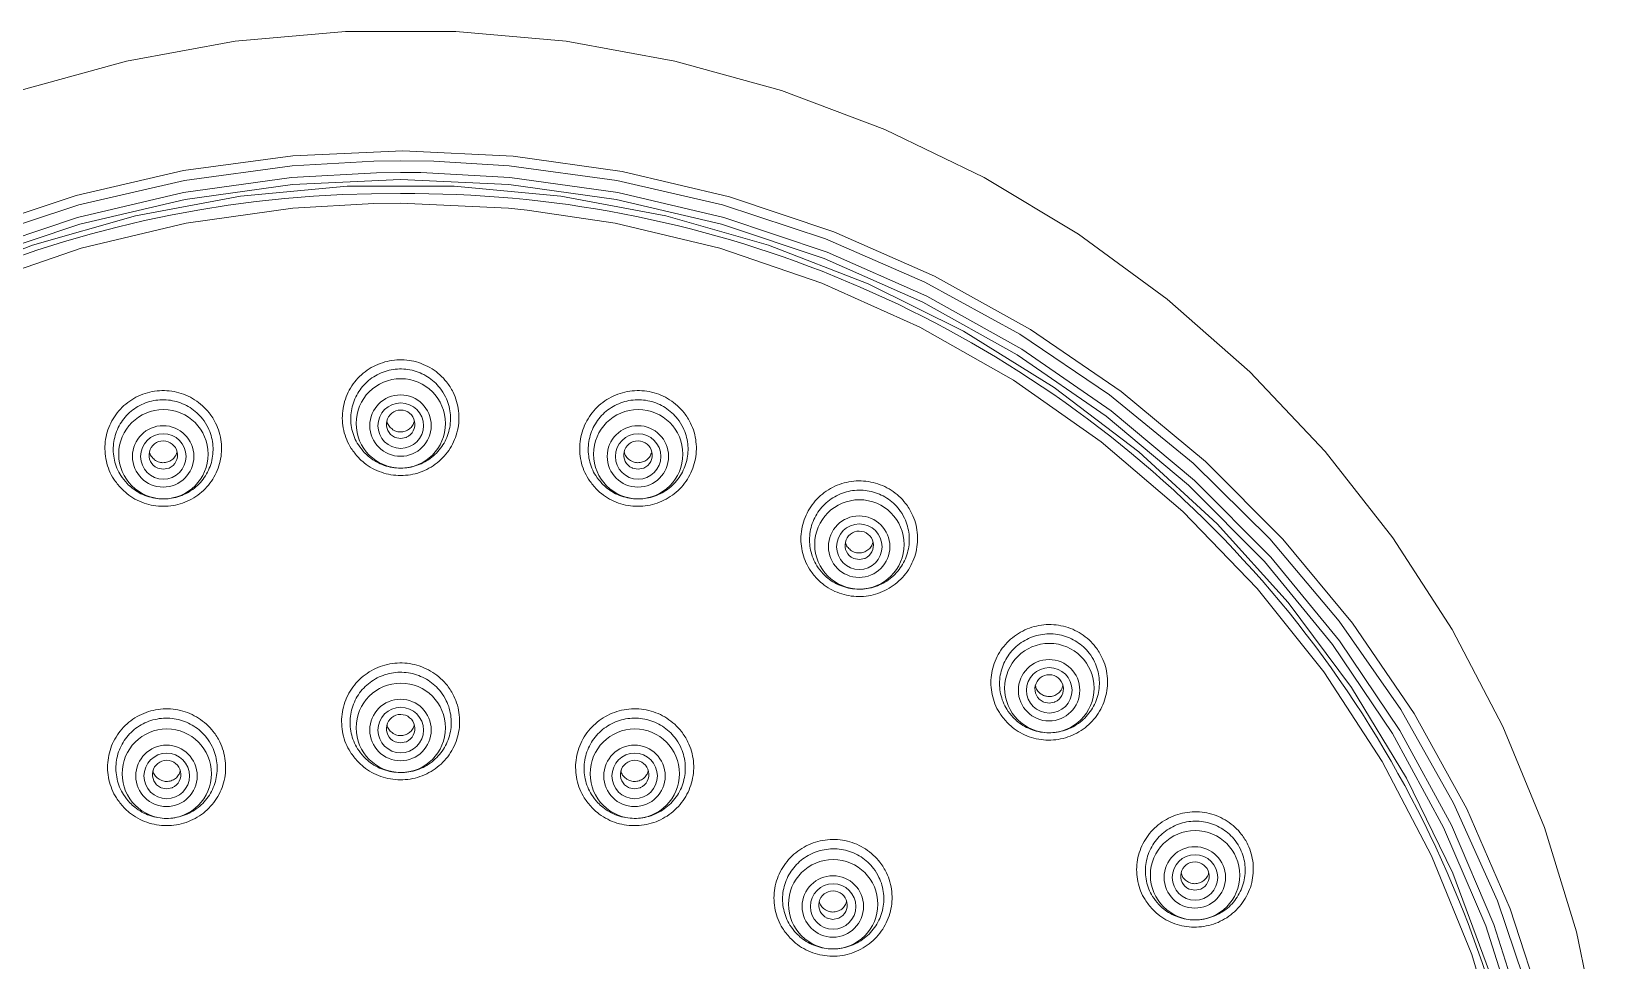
# Model space of a CAD drawing. Extents: x 1944 to 4044, y -46 to 2924.
# Drawn here: x 2703 to 2757.8, y 1516.2 to 1548.7 of the extents above; entities that cross this region are included whole.
import ezdxf

# ---------------------------------------------------------------- set-up
doc = ezdxf.new("R2010")
doc.units = 0
doc.header["$LTSCALE"] = 23.1
doc.layers.get('0').update_dxf_attribs({"linetype": 'CONTINUOUS'})

# ---------------------------------------------------------------- blocks, each defined once
blk = doc.blocks.new('A$C7AF3309A')
at = {"color": 8, "linetype": 'Continuous', "lineweight": 15}
blk.add_line((434, 1128.554), (433.062, 1128.543), dxfattribs=at)
at = {"color": 7, "linetype": 'Continuous', "lineweight": 15, "flags": 128}
for points in [[(475.929, 1099.322), (475.152, 1103.057), (474.031, 1106.707), (472.578, 1110.24), (470.804, 1113.629), (468.724, 1116.845), (466.355, 1119.86), (463.717, 1122.65), (460.832, 1125.192), (457.724, 1127.465), (454.418, 1129.45), (450.943, 1131.129), (447.326, 1132.49), (443.599, 1133.52), (439.792, 1134.212), (435.937, 1134.56), (432.065, 1134.56), (428.21, 1134.213), (424.403, 1133.521), (420.676, 1132.49)], [(418.987, 1127.608), (422.646, 1128.818), (426.403, 1129.687), (430.226, 1130.209), (434.082, 1130.378), (437.937, 1130.194), (441.758, 1129.657), (445.511, 1128.773), (449.165, 1127.549), (452.688, 1125.996), (456.049, 1124.127), (459.218, 1121.958), (462.169, 1119.509), (464.876, 1116.8), (467.316, 1113.854), (469.467, 1110.699), (471.311, 1107.36), (472.832, 1103.866), (474.016, 1100.249)], [(433.059, 1130.023), (430.201, 1129.861), (426.435, 1129.343), (422.734, 1128.486), (419.128, 1127.296), (415.65, 1125.783), (412.328, 1123.961), (409.191, 1121.845), (406.266, 1119.453), (403.577, 1116.805), (401.148, 1113.924), (398.999, 1110.834), (397.148, 1107.563), (395.613, 1104.137), (394.404, 1100.587), (393.534, 1096.941), (393.008, 1093.233), (392.833, 1089.492), (393.008, 1085.751), (393.534, 1082.042), (394.404, 1078.397), (395.613, 1074.847)], [(472.387, 1074.847), (473.595, 1078.397), (474.466, 1082.042), (474.991, 1085.751), (475.167, 1089.492), (474.991, 1093.233), (474.466, 1096.941), (473.595, 1100.587), (472.387, 1104.137), (470.851, 1107.563), (469.001, 1110.834), (466.852, 1113.924), (464.423, 1116.805), (461.734, 1119.453), (458.809, 1121.845), (455.671, 1123.961), (452.35, 1125.783), (448.871, 1127.296), (445.266, 1128.486), (441.564, 1129.343), (437.798, 1129.861), (435.164, 1130.017)], [(434.704, 1129.619), (437.816, 1129.448), (441.598, 1128.921), (445.314, 1128.047), (448.93, 1126.834), (452.416, 1125.293), (455.739, 1123.437), (458.871, 1121.284), (461.785, 1118.85), (464.454, 1116.159), (466.856, 1113.233), (468.969, 1110.099), (470.775, 1106.784), (472.258, 1103.316), (473.404, 1099.727), (474.204, 1096.049), (474.651, 1092.312), (474.74, 1088.551), (474.472, 1084.798), (473.848, 1081.087), (472.873, 1077.449), (471.558, 1073.917)], [(396.442, 1073.917), (395.126, 1077.449), (394.152, 1081.087), (393.528, 1084.798), (393.259, 1088.551), (393.349, 1092.312), (393.795, 1096.049), (394.596, 1099.727), (395.742, 1103.316), (397.225, 1106.784), (399.03, 1110.099), (401.144, 1113.233), (403.545, 1116.159), (406.215, 1118.85), (409.128, 1121.284), (412.261, 1123.437), (415.584, 1125.293), (419.069, 1126.834), (422.685, 1128.047), (426.401, 1128.921), (430.184, 1129.448), (433.152, 1129.616)], [(434, 1129.381), (430.212, 1129.206), (426.457, 1128.683), (422.769, 1127.815), (419.179, 1126.611), (415.72, 1125.082), (412.421, 1123.24), (409.312, 1121.102), (406.419, 1118.686), (403.77, 1116.015), (401.385, 1113.111), (399.288, 1109.999), (397.495, 1106.708), (396.024, 1103.267), (394.886, 1099.704), (394.091, 1096.053), (393.648, 1092.344), (393.559, 1088.61), (393.826, 1084.885), (394.445, 1081.2), (395.412, 1077.589), (396.719, 1074.083)], [(471.281, 1074.083), (472.587, 1077.589), (473.554, 1081.2), (474.174, 1084.885), (474.44, 1088.61), (474.352, 1092.344), (473.908, 1096.053), (473.114, 1099.704), (471.976, 1103.267), (470.504, 1106.708), (468.712, 1109.999), (466.614, 1113.111), (464.23, 1116.015), (461.58, 1118.686), (458.688, 1121.102), (455.579, 1123.24), (452.28, 1125.082), (448.821, 1126.611), (445.231, 1127.815), (441.542, 1128.683), (437.788, 1129.206), (434, 1129.381)], [(473.952, 1089.839), (473.941, 1090.762), (473.677, 1094.441), (473.066, 1098.08), (472.11, 1101.646), (470.82, 1105.109), (469.207, 1108.437), (467.283, 1111.602), (465.068, 1114.576), (462.579, 1117.332), (459.839, 1119.847), (456.873, 1122.098), (453.705, 1124.066), (450.364, 1125.732), (446.879, 1127.084), (443.281, 1128.108), (439.601, 1128.795), (435.872, 1129.141), (432.127, 1129.141), (428.398, 1128.795), (424.719, 1128.108), (421.121, 1127.084), (417.636, 1125.732)], [(433.062, 1128.543), (430.229, 1128.377), (426.493, 1127.848), (422.824, 1126.971), (419.257, 1125.755), (415.823, 1124.211), (412.554, 1122.352), (409.479, 1120.196), (406.627, 1117.761), (404.022, 1115.071), (401.688, 1112.149), (399.647, 1109.021), (397.918, 1105.717), (396.515, 1102.266), (395.451, 1098.699), (394.737, 1095.049), (394.378, 1091.348), (394.378, 1087.631), (394.737, 1083.93), (395.451, 1080.28), (396.515, 1076.713), (397.918, 1073.262)], [(470.082, 1073.262), (471.485, 1076.713), (472.548, 1080.28), (473.263, 1083.93), (473.622, 1087.631), (473.622, 1091.348), (473.263, 1095.049), (472.548, 1098.699), (471.485, 1102.266), (470.082, 1105.717), (468.352, 1109.021), (466.311, 1112.149), (463.978, 1115.071), (461.373, 1117.761), (458.52, 1120.196), (455.445, 1122.352), (452.176, 1124.211), (448.742, 1125.755), (445.175, 1126.971), (441.507, 1127.848), (438.433, 1128.309)]]:
    blk.add_lwpolyline(points, dxfattribs=at)
at = {"color": 8, "linetype": 'Continuous', "lineweight": 15, "flags": 128}
for points in [[(435.164, 1130.017), (434, 1130.034), (433.059, 1130.023)], [(433.152, 1129.616), (434, 1129.625), (434.704, 1129.619)], [(438.433, 1128.309), (437.77, 1128.377), (434, 1128.554)], [(433.79, 1120.362), (433.808, 1120.354), (434, 1120.317)], [(434, 1120.317), (434.191, 1120.354), (434.202, 1120.359)], [(425.482, 1119.285), (425.5, 1119.277), (425.692, 1119.239)], [(425.692, 1119.239), (425.883, 1119.277), (425.894, 1119.282)], [(442.098, 1119.285), (442.117, 1119.277), (442.308, 1119.239)], [(442.308, 1119.239), (442.499, 1119.277), (442.511, 1119.282)], [(449.84, 1116.127), (449.858, 1116.119), (450.05, 1116.081)], [(450.05, 1116.081), (450.241, 1116.119), (450.252, 1116.124)], [(456.488, 1111.103), (456.507, 1111.095), (456.698, 1111.058)], [(456.698, 1111.058), (456.889, 1111.095), (456.901, 1111.1)], [(433.79, 1109.712), (433.808, 1109.704), (434, 1109.667)], [(434, 1109.667), (434.191, 1109.704), (434.202, 1109.709)], [(425.601, 1108.108), (425.619, 1108.1), (425.81, 1108.062)], [(425.81, 1108.062), (426.002, 1108.1), (426.013, 1108.105)], [(441.98, 1108.108), (441.998, 1108.1), (442.189, 1108.062)], [(442.189, 1108.062), (442.381, 1108.1), (442.392, 1108.105)], [(461.59, 1104.556), (461.608, 1104.548), (461.799, 1104.51)], [(461.799, 1104.51), (461.991, 1104.548), (462.002, 1104.553)], [(448.922, 1103.539), (448.941, 1103.532), (449.132, 1103.494)], [(449.132, 1103.494), (449.323, 1103.532), (449.335, 1103.536)]]:
    blk.add_lwpolyline(points, dxfattribs=at)
at = {"color": 7, "linetype": 'Continuous', "lineweight": 15}
for centre, radius in [((434.006, 1120.844), 1.564), ((433.996, 1120.768), 1.075), ((425.698, 1119.767), 1.564), ((434.003, 1120.765), 0.796), ((442.314, 1119.767), 1.564), ((425.688, 1119.69), 1.075), ((442.304, 1119.69), 1.075), ((425.695, 1119.688), 0.796), ((442.311, 1119.688), 0.796), ((450.056, 1116.609), 1.564), ((450.046, 1116.532), 1.075), ((450.053, 1116.53), 0.796), ((456.704, 1111.585), 1.564), ((456.694, 1111.509), 1.075), ((456.701, 1111.506), 0.796), ((434.006, 1110.194), 1.564), ((433.996, 1110.118), 1.075), ((434.003, 1110.115), 0.796), ((425.816, 1108.59), 1.564), ((442.195, 1108.59), 1.564), ((425.806, 1108.513), 1.075), ((425.813, 1108.511), 0.796), ((442.185, 1108.513), 1.075), ((442.192, 1108.511), 0.796), ((461.805, 1105.038), 1.564), ((461.795, 1104.961), 1.075), ((449.138, 1104.022), 1.564), ((461.802, 1104.959), 0.796), ((449.128, 1103.945), 1.075), ((449.135, 1103.942), 0.796)]:
    blk.add_circle(centre, radius, dxfattribs=at)
for centre, radius, start, end in [((433.701, 1089.234), 39.654, 89.5677, 179.5552), ((434.312, 1089.247), 39.64, 0.4254, 90.4517), ((434, 1120.813), 0.498, 294.045, 245.1289), ((425.692, 1119.736), 0.498, 294.045, 245.1289), ((442.308, 1119.736), 0.498, 294.045, 245.1289), ((450.05, 1116.578), 0.498, 294.045, 245.1289), ((456.698, 1111.554), 0.498, 294.045, 245.1289), ((434, 1110.164), 0.498, 294.045, 245.1289), ((425.81, 1108.559), 0.498, 294.045, 245.1289), ((442.189, 1108.559), 0.498, 294.045, 245.1289), ((461.799, 1105.007), 0.498, 294.045, 245.1289), ((449.132, 1103.991), 0.498, 294.045, 245.1289)]:
    blk.add_arc(centre, radius, start, end, dxfattribs=at)
for points, knots in [([(432.524, 1119.646), (432.435, 1119.751), (432.197, 1120.03), (431.972, 1120.593), (431.933, 1121.283), (432.129, 1121.949), (432.535, 1122.511), (433.107, 1122.909), (433.778, 1123.097), (434.476, 1123.054), (435.119, 1122.785), (435.573, 1122.377), (435.893, 1121.869), (436.066, 1121.286), (436.03, 1120.594), (435.765, 1119.953), (435.301, 1119.435), (434.691, 1119.099), (434.002, 1118.982), (433.315, 1119.098), (432.821, 1119.363), (432.59, 1119.583), (432.524, 1119.646)], [0, 0, 0, 0, 0.032429, 0.086165, 0.139899, 0.193644, 0.247262, 0.300884, 0.354497, 0.408131, 0.461798, 0.515464, 0.549156, 0.602901, 0.656626, 0.710311, 0.763954, 0.81757, 0.871186, 0.924831, 0.978519, 1, 1, 1, 1]), ([(432.738, 1119.815), (432.795, 1119.761), (432.992, 1119.572), (433.415, 1119.346), (434.002, 1119.246), (434.59, 1119.347), (435.112, 1119.634), (435.509, 1120.077), (435.736, 1120.625), (435.768, 1121.218), (435.621, 1121.718), (435.347, 1122.154), (434.958, 1122.504), (434.407, 1122.735), (433.81, 1122.772), (433.235, 1122.611), (432.746, 1122.269), (432.398, 1121.786), (432.231, 1121.216), (432.265, 1120.624), (432.458, 1120.143), (432.662, 1119.904), (432.738, 1119.815)], [0, 0, 0, 0, 0.021462, 0.07509, 0.128664, 0.18221, 0.235766, 0.289368, 0.343035, 0.396765, 0.450535, 0.484251, 0.537963, 0.591682, 0.645371, 0.699038, 0.752709, 0.806404, 0.860128, 0.913866, 0.967593, 1, 1, 1, 1]), ([(424.213, 1118.575), (424.124, 1118.679), (423.888, 1118.957), (423.663, 1119.519), (423.624, 1120.209), (423.82, 1120.874), (424.226, 1121.436), (424.798, 1121.833), (425.47, 1122.02), (426.167, 1121.976), (426.811, 1121.705), (427.264, 1121.296), (427.585, 1120.788), (427.758, 1120.204), (427.721, 1119.513), (427.456, 1118.873), (426.992, 1118.356), (426.382, 1118.021), (425.694, 1117.905), (425.006, 1118.023), (424.511, 1118.289), (424.279, 1118.511), (424.213, 1118.575)], [0, 0, 0, 0, 0.032167, 0.0859, 0.139633, 0.193278, 0.246906, 0.300518, 0.354145, 0.407809, 0.46151, 0.515209, 0.548893, 0.602625, 0.65632, 0.709972, 0.763591, 0.817205, 0.870842, 0.924519, 0.978239, 1, 1, 1, 1]), ([(440.829, 1118.57), (440.739, 1118.676), (440.502, 1118.956), (440.278, 1119.521), (440.242, 1120.211), (440.442, 1120.876), (440.851, 1121.438), (441.425, 1121.834), (442.097, 1122.02), (442.794, 1121.975), (443.436, 1121.704), (443.887, 1121.295), (444.206, 1120.787), (444.376, 1120.203), (444.337, 1119.511), (444.068, 1118.871), (443.602, 1118.354), (442.99, 1118.02), (442.301, 1117.905), (441.615, 1118.023), (441.123, 1118.289), (440.894, 1118.508), (440.829, 1118.57)], [0, 0, 0, 0, 0.032737, 0.086459, 0.14018, 0.193912, 0.247657, 0.301278, 0.354895, 0.40851, 0.462147, 0.515784, 0.549459, 0.603199, 0.656941, 0.710658, 0.764333, 0.817967, 0.871581, 0.925202, 0.978856, 1, 1, 1, 1]), ([(424.424, 1118.742), (424.481, 1118.687), (424.679, 1118.498), (425.103, 1118.27), (425.691, 1118.169), (426.279, 1118.269), (426.801, 1118.555), (427.198, 1118.997), (427.425, 1119.544), (427.457, 1120.137), (427.309, 1120.636), (427.035, 1121.072), (426.647, 1121.424), (426.096, 1121.656), (425.499, 1121.695), (424.923, 1121.534), (424.434, 1121.194), (424.086, 1120.712), (423.919, 1120.142), (423.953, 1119.551), (424.146, 1119.07), (424.348, 1118.831), (424.424, 1118.742)], [0, 0, 0, 0, 0.021749, 0.075422, 0.129036, 0.182601, 0.236147, 0.28971, 0.343325, 0.397008, 0.450749, 0.48445, 0.538187, 0.591936, 0.645653, 0.699335, 0.753001, 0.806675, 0.860377, 0.914106, 0.967845, 1, 1, 1, 1]), ([(441.047, 1118.738), (441.102, 1118.685), (441.298, 1118.497), (441.718, 1118.27), (442.305, 1118.169), (442.894, 1118.268), (443.417, 1118.554), (443.816, 1118.995), (444.046, 1119.544), (444.081, 1120.136), (443.936, 1120.637), (443.663, 1121.073), (443.277, 1121.424), (442.727, 1121.656), (442.13, 1121.695), (441.554, 1121.535), (441.063, 1121.194), (440.714, 1120.712), (440.543, 1120.142), (440.575, 1119.551), (440.766, 1119.068), (440.97, 1118.829), (441.047, 1118.738)], [0, 0, 0, 0, 0.021119, 0.074705, 0.128255, 0.181805, 0.235393, 0.289044, 0.342761, 0.396524, 0.450301, 0.484005, 0.537692, 0.591384, 0.645054, 0.698722, 0.75241, 0.806128, 0.859865, 0.913598, 0.967295, 1, 1, 1, 1]), ([(433.732, 1120.624), (433.689, 1120.658), (433.601, 1120.727), (433.531, 1120.841), (433.522, 1120.911), (433.52, 1120.926)], [0, 0, 0, 0, 0.439643, 0.879276, 1, 1, 1, 1]), ([(434.479, 1120.91), (434.462, 1120.863), (434.426, 1120.763), (434.311, 1120.643), (434.16, 1120.563), (433.991, 1120.538), (433.843, 1120.563), (433.763, 1120.607), (433.732, 1120.624)], [0, 0, 0, 0, 0.162889, 0.34411, 0.525202, 0.706154, 0.887018, 1, 1, 1, 1]), ([(425.423, 1119.548), (425.379, 1119.583), (425.292, 1119.653), (425.222, 1119.766), (425.213, 1119.835), (425.211, 1119.849)], [0, 0, 0, 0, 0.443414, 0.88682, 1, 1, 1, 1]), ([(426.171, 1119.832), (426.154, 1119.784), (426.117, 1119.683), (426.001, 1119.564), (425.85, 1119.485), (425.681, 1119.461), (425.533, 1119.487), (425.453, 1119.531), (425.423, 1119.548)], [0, 0, 0, 0, 0.164894, 0.3456377, 0.5262389, 0.7067373, 0.8872176, 1, 1, 1, 1]), ([(442.041, 1119.546), (441.997, 1119.58), (441.909, 1119.649), (441.839, 1119.763), (441.83, 1119.833), (441.828, 1119.849)], [0, 0, 0, 0, 0.438774, 0.877538, 1, 1, 1, 1]), ([(442.787, 1119.834), (442.77, 1119.787), (442.735, 1119.686), (442.619, 1119.567), (442.469, 1119.486), (442.3, 1119.461), (442.151, 1119.486), (442.071, 1119.529), (442.041, 1119.546)], [0, 0, 0, 0, 0.16216, 0.343512, 0.524782, 0.705914, 0.886914, 1, 1, 1, 1]), ([(448.566, 1115.417), (448.475, 1115.524), (448.238, 1115.805), (448.018, 1116.372), (447.997, 1116.833), (448.054, 1117.283), (448.19, 1117.727), (448.604, 1118.286), (449.18, 1118.679), (449.854, 1118.862), (450.55, 1118.813), (451.19, 1118.539), (451.638, 1118.128), (451.954, 1117.619), (452.12, 1117.035), (452.076, 1116.344), (451.804, 1115.705), (451.333, 1115.191), (450.719, 1114.86), (450.029, 1114.748), (449.344, 1114.87), (448.856, 1115.136), (448.629, 1115.356), (448.566, 1115.417)], [0, 0, 0, 0, 0.033077, 0.086774, 0.140469, 0.140525, 0.194268, 0.247988, 0.301666, 0.355303, 0.408917, 0.462535, 0.516152, 0.54979, 0.60351, 0.657254, 0.710992, 0.7647, 0.818364, 0.871991, 0.925604, 0.979231, 1, 1, 1, 1]), ([(448.787, 1115.583), (448.841, 1115.53), (449.034, 1115.343), (449.452, 1115.115), (450.037, 1115.011), (450.627, 1115.107), (451.153, 1115.39), (451.555, 1115.83), (451.789, 1116.377), (451.828, 1116.969), (451.685, 1117.47), (451.416, 1117.907), (451.032, 1118.259), (450.483, 1118.494), (449.887, 1118.534), (449.31, 1118.377), (448.817, 1118.039), (448.464, 1117.559), (448.29, 1116.99), (448.318, 1116.4), (448.506, 1115.915), (448.709, 1115.674), (448.787, 1115.583)], [0, 0, 0, 0, 0.020742, 0.074297, 0.127844, 0.18142, 0.235055, 0.288757, 0.342511, 0.396288, 0.450054, 0.483724, 0.537396, 0.591068, 0.644734, 0.698416, 0.752127, 0.805861, 0.859598, 0.913306, 0.966963, 1, 1, 1, 1]), ([(449.782, 1116.388), (449.739, 1116.422), (449.651, 1116.491), (449.581, 1116.604), (449.572, 1116.675), (449.569, 1116.69)], [0, 0, 0, 0, 0.438647, 0.877287, 1, 1, 1, 1]), ([(450.529, 1116.676), (450.512, 1116.629), (450.476, 1116.529), (450.361, 1116.41), (450.211, 1116.329), (450.042, 1116.303), (449.893, 1116.328), (449.813, 1116.371), (449.782, 1116.388)], [0, 0, 0, 0, 0.161727, 0.343083, 0.524427, 0.705673, 0.886776, 1, 1, 1, 1]), ([(455.214, 1110.392), (455.123, 1110.501), (454.885, 1110.783), (454.666, 1111.35), (454.646, 1111.81), (454.704, 1112.26), (454.841, 1112.703), (455.256, 1113.262), (455.834, 1113.654), (456.508, 1113.835), (457.204, 1113.786), (457.844, 1113.512), (458.291, 1113.1), (458.604, 1112.592), (458.769, 1112.008), (458.723, 1111.318), (458.449, 1110.68), (457.978, 1110.167), (457.362, 1109.837), (456.672, 1109.726), (455.987, 1109.849), (455.501, 1110.115), (455.276, 1110.332), (455.214, 1110.392)], [0, 0, 0, 0, 0.033446, 0.087112, 0.140777, 0.140839, 0.194581, 0.248321, 0.302032, 0.3557, 0.409329, 0.462944, 0.516559, 0.550148, 0.603837, 0.657565, 0.71131, 0.765043, 0.818741, 0.872396, 0.926017, 0.979631, 1, 1, 1, 1]), ([(455.437, 1110.557), (455.49, 1110.506), (455.682, 1110.32), (456.098, 1110.092), (456.683, 1109.988), (457.273, 1110.082), (457.8, 1110.365), (458.204, 1110.804), (458.44, 1111.35), (458.479, 1111.942), (458.338, 1112.442), (458.07, 1112.878), (457.687, 1113.23), (457.139, 1113.465), (456.543, 1113.506), (455.965, 1113.35), (455.471, 1113.013), (455.117, 1112.534), (454.942, 1111.966), (454.968, 1111.376), (455.156, 1110.89), (455.359, 1110.649), (455.437, 1110.557)], [0, 0, 0, 0, 0.020342, 0.073887, 0.127453, 0.181073, 0.23476, 0.288504, 0.342279, 0.39605, 0.44979, 0.483413, 0.537083, 0.590751, 0.644427, 0.698131, 0.751862, 0.8056, 0.859318, 0.912988, 0.966599, 1, 1, 1, 1]), ([(432.5, 1109.013), (432.409, 1109.12), (432.169, 1109.404), (431.944, 1109.975), (431.909, 1110.672), (432.112, 1111.343), (432.528, 1111.909), (433.109, 1112.307), (433.79, 1112.493), (434.496, 1112.444), (435.145, 1112.168), (435.601, 1111.752), (435.922, 1111.238), (436.093, 1110.648), (436.051, 1109.95), (435.779, 1109.304), (435.306, 1108.785), (434.686, 1108.449), (433.988, 1108.335), (433.293, 1108.458), (432.796, 1108.728), (432.565, 1108.95), (432.5, 1109.013)], [0, 0, 0, 0, 0.032795, 0.086499, 0.140203, 0.193911, 0.247562, 0.301215, 0.354865, 0.408524, 0.462198, 0.515872, 0.549511, 0.603219, 0.656918, 0.710599, 0.764262, 0.817913, 0.871564, 0.925229, 0.978912, 1, 1, 1, 1]), ([(432.715, 1109.177), (432.77, 1109.123), (432.968, 1108.932), (433.394, 1108.701), (433.989, 1108.596), (434.587, 1108.694), (435.119, 1108.981), (435.524, 1109.427), (435.759, 1109.98), (435.795, 1110.579), (435.648, 1111.085), (435.373, 1111.527), (434.982, 1111.884), (434.425, 1112.122), (433.82, 1112.163), (433.235, 1112.004), (432.737, 1111.662), (432.381, 1111.176), (432.207, 1110.6), (432.238, 1110.002), (432.431, 1109.512), (432.636, 1109.269), (432.715, 1109.177)], [0, 0, 0, 0, 0.021076, 0.074721, 0.128341, 0.181948, 0.23556, 0.289195, 0.342863, 0.396563, 0.450286, 0.48394, 0.537644, 0.591354, 0.645051, 0.698738, 0.752424, 0.806118, 0.85982, 0.913525, 0.96722, 1, 1, 1, 1]), ([(456.505, 1111.326), (456.456, 1111.352), (456.357, 1111.405), (456.256, 1111.528), (456.229, 1111.623), (456.217, 1111.664)], [0, 0, 0, 0, 0.361347, 0.722696, 1, 1, 1, 1]), ([(457.175, 1111.662), (457.17, 1111.638), (457.154, 1111.559), (457.071, 1111.445), (456.939, 1111.34), (456.776, 1111.286), (456.625, 1111.286), (456.539, 1111.315), (456.505, 1111.326)], [0, 0, 0, 0, 0.0862, 0.283662, 0.481234, 0.678823, 0.876327, 1, 1, 1, 1]), ([(424.311, 1107.41), (424.221, 1107.517), (423.981, 1107.8), (423.755, 1108.37), (423.718, 1109.066), (423.92, 1109.737), (424.333, 1110.303), (424.913, 1110.701), (425.594, 1110.887), (426.3, 1110.84), (426.95, 1110.564), (427.407, 1110.149), (427.73, 1109.635), (427.902, 1109.045), (427.863, 1108.348), (427.592, 1107.702), (427.12, 1107.182), (426.501, 1106.846), (425.803, 1106.732), (425.108, 1106.854), (424.609, 1107.124), (424.377, 1107.347), (424.311, 1107.41)], [0, 0, 0, 0, 0.032561, 0.086262, 0.139962, 0.193612, 0.247264, 0.300915, 0.354576, 0.408256, 0.461952, 0.515647, 0.549277, 0.602973, 0.656652, 0.710312, 0.763962, 0.817615, 0.871281, 0.924968, 0.97867, 1, 1, 1, 1]), ([(440.688, 1107.408), (440.597, 1107.517), (440.356, 1107.801), (440.133, 1108.374), (440.1, 1109.071), (440.305, 1109.741), (440.723, 1110.307), (441.306, 1110.704), (441.988, 1110.888), (442.693, 1110.838), (443.341, 1110.561), (443.795, 1110.145), (444.115, 1109.63), (444.284, 1109.041), (444.24, 1108.343), (443.965, 1107.698), (443.49, 1107.179), (442.869, 1106.844), (442.17, 1106.732), (441.476, 1106.855), (440.982, 1107.125), (440.752, 1107.347), (440.688, 1107.408)], [0, 0, 0, 0, 0.033121, 0.086814, 0.140506, 0.194204, 0.247911, 0.301617, 0.355249, 0.408898, 0.462554, 0.516209, 0.549833, 0.603536, 0.657244, 0.710945, 0.76463, 0.818295, 0.871947, 0.925598, 0.979259, 1, 1, 1, 1]), ([(424.523, 1107.573), (424.579, 1107.519), (424.778, 1107.328), (425.206, 1107.096), (425.802, 1106.992), (426.399, 1107.09), (426.93, 1107.378), (427.334, 1107.823), (427.566, 1108.377), (427.601, 1108.975), (427.453, 1109.481), (427.177, 1109.922), (426.786, 1110.279), (426.228, 1110.516), (425.622, 1110.557), (425.038, 1110.398), (424.54, 1110.056), (424.186, 1109.57), (424.013, 1108.994), (424.045, 1108.396), (424.239, 1107.907), (424.445, 1107.665), (424.523, 1107.573)], [0, 0, 0, 0, 0.021324, 0.075001, 0.128651, 0.182274, 0.235882, 0.289492, 0.343122, 0.396785, 0.450481, 0.484117, 0.537832, 0.591556, 0.645272, 0.698971, 0.752659, 0.806345, 0.860037, 0.913738, 0.967443, 1, 1, 1, 1]), ([(433.733, 1109.999), (433.689, 1110.033), (433.602, 1110.102), (433.532, 1110.212), (433.523, 1110.279), (433.521, 1110.291)], [0, 0, 0, 0, 0.450496, 0.900987, 1, 1, 1, 1]), ([(434.475, 1110.276), (434.459, 1110.232), (434.425, 1110.135), (434.311, 1110.019), (434.161, 1109.939), (433.992, 1109.913), (433.844, 1109.939), (433.764, 1109.982), (433.733, 1109.999)], [0, 0, 0, 0, 0.153528, 0.33663, 0.519674, 0.702655, 0.885597, 1, 1, 1, 1]), ([(440.906, 1107.571), (440.961, 1107.519), (441.157, 1107.329), (441.581, 1107.098), (442.176, 1106.992), (442.774, 1107.088), (443.307, 1107.375), (443.714, 1107.82), (443.95, 1108.373), (443.988, 1108.972), (443.844, 1109.479), (443.57, 1109.921), (443.18, 1110.278), (442.624, 1110.516), (442.019, 1110.558), (441.434, 1110.399), (440.934, 1110.058), (440.577, 1109.572), (440.401, 1108.997), (440.429, 1108.399), (440.621, 1107.908), (440.827, 1107.664), (440.906, 1107.571)], [0, 0, 0, 0, 0.020724, 0.074341, 0.127948, 0.181563, 0.235202, 0.288876, 0.342581, 0.396305, 0.450034, 0.483679, 0.537371, 0.591064, 0.644751, 0.698438, 0.752133, 0.805836, 0.859541, 0.913233, 0.966903, 1, 1, 1, 1]), ([(425.544, 1108.395), (425.5, 1108.43), (425.412, 1108.499), (425.343, 1108.609), (425.334, 1108.676), (425.332, 1108.688)], [0, 0, 0, 0, 0.450659, 0.901316, 1, 1, 1, 1]), ([(426.286, 1108.672), (426.27, 1108.628), (426.235, 1108.531), (426.122, 1108.414), (425.972, 1108.334), (425.803, 1108.309), (425.654, 1108.335), (425.574, 1108.378), (425.544, 1108.395)], [0, 0, 0, 0, 0.153714, 0.336737, 0.5197, 0.702629, 0.885566, 1, 1, 1, 1]), ([(441.922, 1108.394), (441.878, 1108.429), (441.791, 1108.498), (441.722, 1108.608), (441.712, 1108.675), (441.711, 1108.687)], [0, 0, 0, 0, 0.450363, 0.900723, 1, 1, 1, 1]), ([(442.664, 1108.673), (442.649, 1108.629), (442.614, 1108.532), (442.5, 1108.415), (442.35, 1108.335), (442.181, 1108.309), (442.033, 1108.334), (441.953, 1108.378), (441.922, 1108.394)], [0, 0, 0, 0, 0.153197, 0.336341, 0.519463, 0.702531, 0.885536, 1, 1, 1, 1]), ([(460.315, 1103.846), (460.223, 1103.955), (459.984, 1104.238), (459.766, 1104.806), (459.738, 1105.493), (459.876, 1105.936), (460.083, 1106.341), (460.362, 1106.714), (460.94, 1107.105), (461.616, 1107.285), (462.312, 1107.235), (462.95, 1106.96), (463.396, 1106.548), (463.708, 1106.04), (463.872, 1105.458), (463.824, 1104.768), (463.548, 1104.132), (463.075, 1103.62), (462.459, 1103.291), (461.768, 1103.182), (461.083, 1103.305), (460.6, 1103.571), (460.376, 1103.787), (460.315, 1103.846)], [0, 0, 0, 0, 0.033827, 0.087466, 0.141104, 0.194745, 0.194882, 0.248627, 0.302363, 0.356064, 0.409722, 0.46335, 0.516979, 0.550522, 0.604177, 0.657876, 0.71161, 0.765355, 0.819082, 0.87277, 0.926415, 0.980032, 1, 1, 1, 1]), ([(460.54, 1104.008), (460.592, 1103.958), (460.783, 1103.773), (461.196, 1103.546), (461.781, 1103.44), (462.372, 1103.534), (462.9, 1103.816), (463.306, 1104.254), (463.542, 1104.799), (463.583, 1105.39), (463.443, 1105.889), (463.176, 1106.324), (462.794, 1106.677), (462.247, 1106.911), (461.651, 1106.953), (461.073, 1106.798), (460.578, 1106.462), (460.223, 1105.984), (460.046, 1105.418), (460.07, 1104.829), (460.257, 1104.343), (460.461, 1104.101), (460.54, 1104.008)], [0, 0, 0, 0, 0.019942, 0.0735, 0.127106, 0.180777, 0.23451, 0.288282, 0.342056, 0.395805, 0.449514, 0.483092, 0.536775, 0.590451, 0.644148, 0.697874, 0.751613, 0.805338, 0.859021, 0.912646, 0.966218, 1, 1, 1, 1]), ([(447.63, 1102.841), (447.537, 1102.95), (447.296, 1103.236), (447.074, 1103.81), (447.044, 1104.505), (447.183, 1104.953), (447.391, 1105.362), (447.672, 1105.74), (448.256, 1106.135), (448.939, 1106.317), (449.644, 1106.266), (450.291, 1105.988), (450.744, 1105.571), (451.061, 1105.057), (451.228, 1104.467), (451.181, 1103.77), (450.904, 1103.126), (450.427, 1102.609), (449.804, 1102.276), (449.105, 1102.165), (448.412, 1102.29), (447.92, 1102.56), (447.692, 1102.78), (447.63, 1102.841)], [0, 0, 0, 0, 0.033502, 0.087175, 0.140848, 0.194524, 0.194583, 0.248289, 0.301982, 0.355656, 0.409313, 0.462964, 0.516614, 0.550208, 0.603891, 0.657592, 0.7113, 0.765003, 0.818691, 0.872359, 0.926012, 0.979662, 1, 1, 1, 1]), ([(447.85, 1103.002), (447.903, 1102.95), (448.099, 1102.762), (448.52, 1102.531), (449.114, 1102.424), (449.713, 1102.519), (450.247, 1102.804), (450.657, 1103.248), (450.895, 1103.8), (450.935, 1104.399), (450.792, 1104.904), (450.52, 1105.346), (450.131, 1105.704), (449.576, 1105.942), (448.971, 1105.985), (448.386, 1105.828), (447.885, 1105.488), (447.526, 1105.004), (447.348, 1104.43), (447.374, 1103.833), (447.564, 1103.341), (447.77, 1103.096), (447.85, 1103.002)], [0, 0, 0, 0, 0.02032, 0.073927, 0.127545, 0.18119, 0.234869, 0.288577, 0.342304, 0.396033, 0.44975, 0.483367, 0.537056, 0.590743, 0.644431, 0.698128, 0.751832, 0.805535, 0.859225, 0.91289, 0.966527, 1, 1, 1, 1]), ([(461.608, 1104.779), (461.558, 1104.805), (461.459, 1104.857), (461.357, 1104.98), (461.33, 1105.075), (461.319, 1105.116)], [0, 0, 0, 0, 0.360735, 0.721476, 1, 1, 1, 1]), ([(462.276, 1105.115), (462.271, 1105.091), (462.256, 1105.013), (462.173, 1104.9), (462.041, 1104.794), (461.878, 1104.74), (461.727, 1104.739), (461.641, 1104.768), (461.608, 1104.779)], [0, 0, 0, 0, 0.0846878, 0.2823507, 0.4801645, 0.678071, 0.8759708, 1, 1, 1, 1]), ([(448.865, 1103.826), (448.821, 1103.86), (448.734, 1103.929), (448.664, 1104.039), (448.655, 1104.106), (448.653, 1104.118)], [0, 0, 0, 0, 0.450415, 0.90083, 1, 1, 1, 1]), ([(449.607, 1104.105), (449.591, 1104.061), (449.557, 1103.964), (449.443, 1103.848), (449.293, 1103.767), (449.124, 1103.741), (448.975, 1103.766), (448.895, 1103.809), (448.865, 1103.826)], [0, 0, 0, 0, 0.1528869, 0.336018, 0.5191765, 0.7023204, 0.8854135, 1, 1, 1, 1])]:
    blk.add_open_spline(points, degree=3, knots=knots, dxfattribs=at)

msp = doc.modelspace()

# ---------------------------------------------------------------- block references
at = {"lineweight": 15}
msp.add_blockref('A$C7AF3309A', (2281.879, 414.166), dxfattribs=at)

doc.saveas('drawing.dxf')
